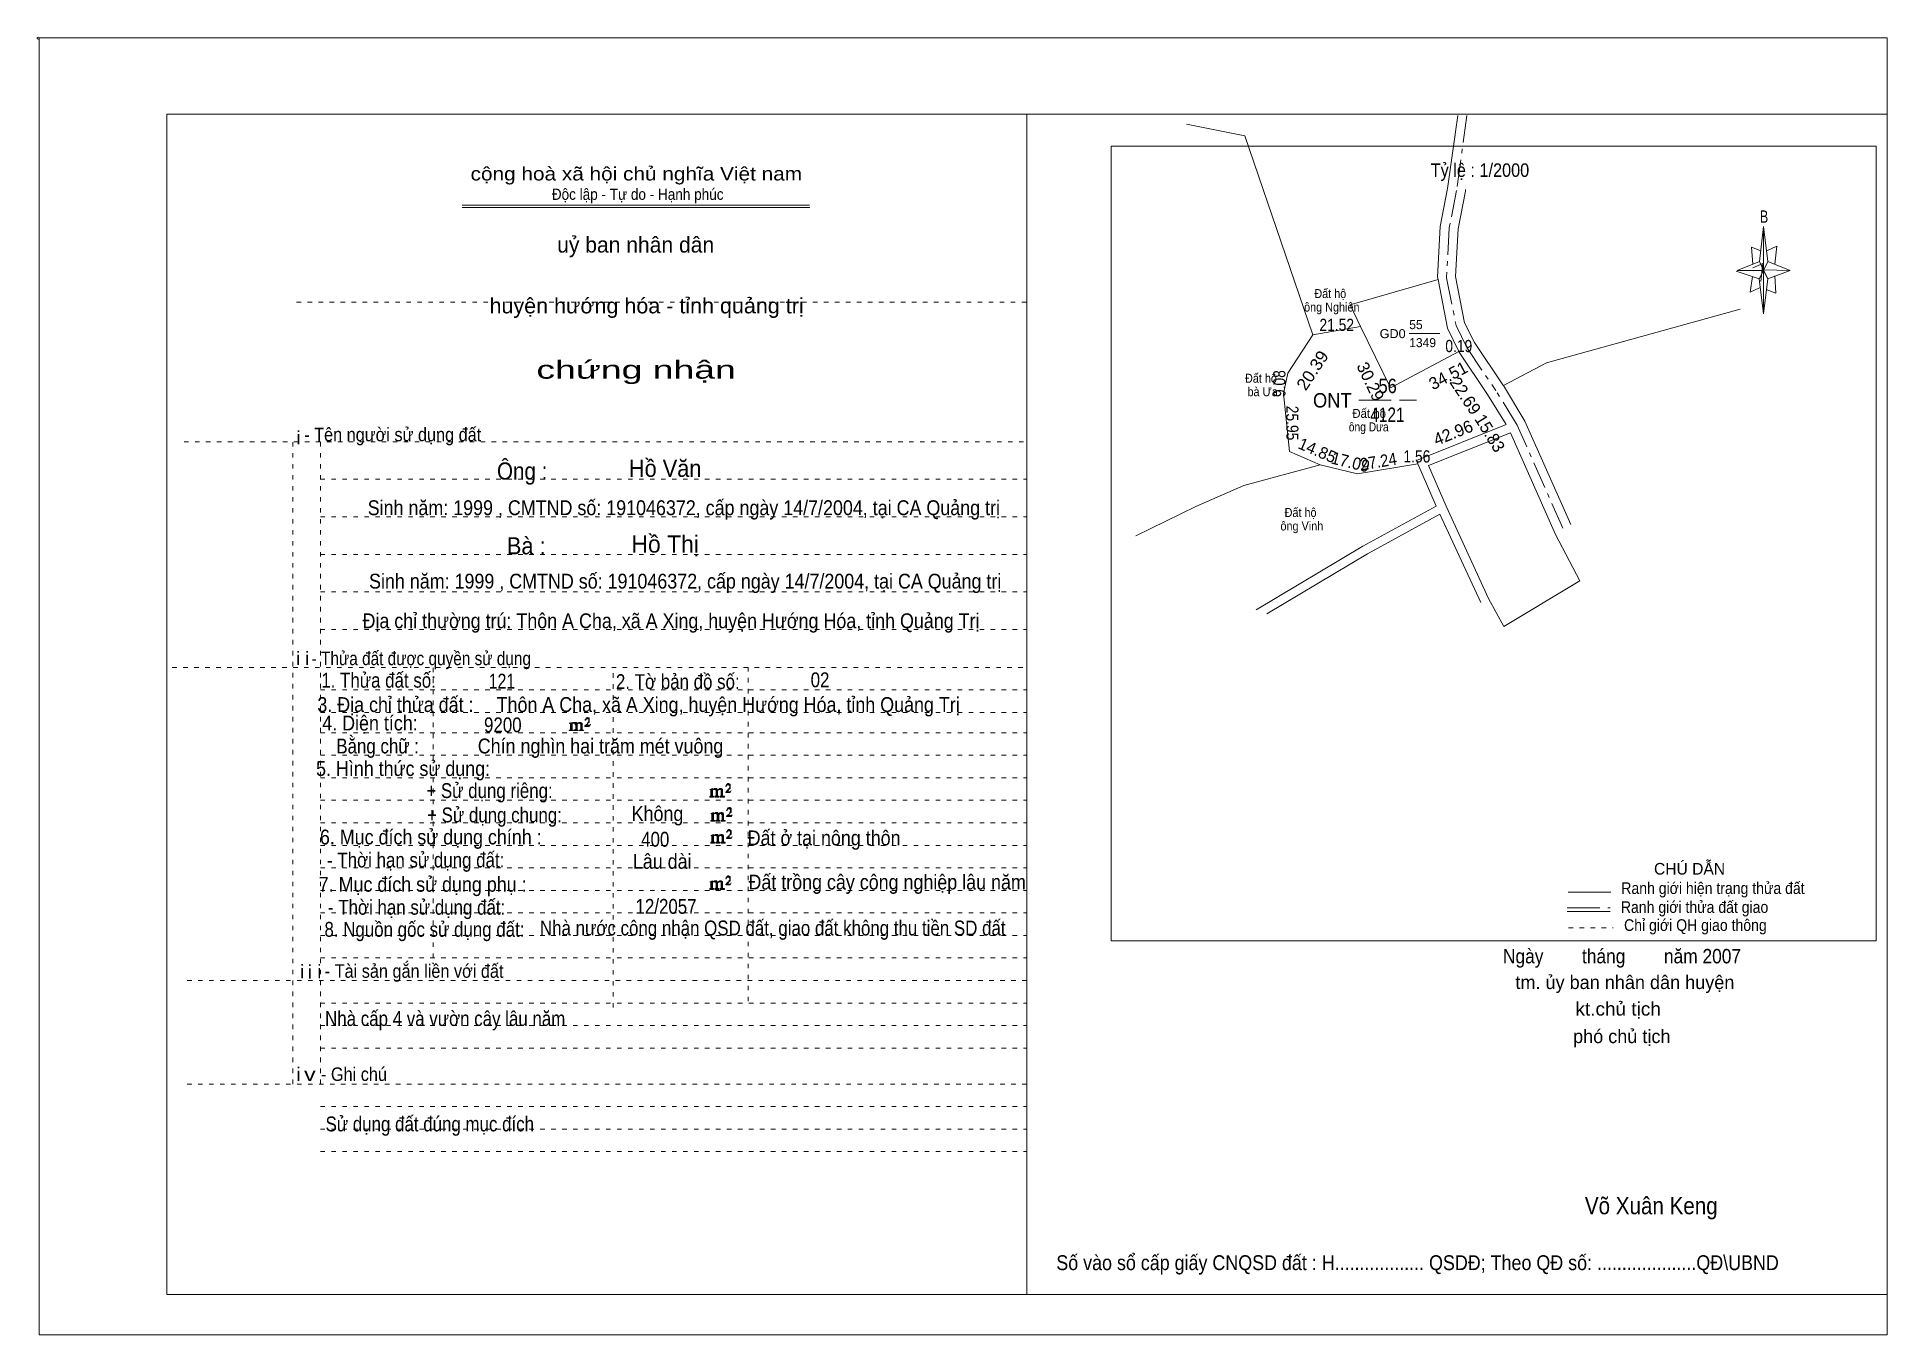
# Model space of a CAD drawing. Header units: centimetres. Extents: x -1.6 to 39.5, y -3.3 to 25.5.
import ezdxf
from ezdxf.enums import TextEntityAlignment as Align

# ---------------------------------------------------------------- set-up
doc = ezdxf.new("R2010")
doc.units = ezdxf.units.CM
doc.header["$LTSCALE"] = 0.12
for name, pattern in [('DOT_DASHED', [7.7, 5, -1.2, 0.3, -1.2]), ('DOTTED', [1.5, 0.3, -1.2]), ('LONG_DASHED', [7.5, 6, -1.5])]:
    doc.linetypes.add(name, pattern=pattern)
for name, color, linetype, lineweight in [('1', 7, 'DOTTED', 13), ('22', 7, 'Continuous', 13), ('33', 7, 'LONG_DASHED', 13), ('4', 7, 'Continuous', 13), ('5', 7, 'Continuous', 13), ('50', 7, 'Continuous', 13), ('52', 7, 'Continuous', 13)]:
    doc.layers.add(name, color=color, linetype=linetype, lineweight=lineweight)
for name, color, linetype in [('10', 7, 'Continuous'), ('23', 7, 'Continuous'), ('30', 7, 'Continuous')]:
    doc.layers.add(name, color=color, linetype=linetype)

msp = doc.modelspace()

# ---------------------------------------------------------------- hatches: boundary and pattern name
at = {"layer": '50'}
for points in [[(10.27, 10.13), (10.27, 10.12), (10.27, 10.11), (10.25, 10.11), (10.24, 10.11), (10.24, 10.1), (10.33, 10.1), (10.33, 10.11), (10.32, 10.11), (10.31, 10.11), (10.31, 10.12), (10.31, 10.13), (10.31, 10.24), (10.31, 10.25), (10.32, 10.26), (10.34, 10.26), (10.35, 10.26), (10.36, 10.26), (10.37, 10.25), (10.39, 10.22), (10.39, 10.13), (10.37, 10.12), (10.37, 10.11), (10.36, 10.11), (10.35, 10.11), (10.35, 10.1), (10.44, 10.1), (10.44, 10.11), (10.43, 10.11), (10.42, 10.11), (10.42, 10.12), (10.42, 10.13), (10.42, 10.24), (10.44, 10.26), (10.45, 10.26), (10.46, 10.26), (10.49, 10.26), (10.49, 10.25), (10.5, 10.24), (10.5, 10.22), (10.5, 10.13), (10.5, 10.12), (10.49, 10.11), (10.49, 10.11), (10.47, 10.11), (10.47, 10.1), (10.56, 10.1), (10.56, 10.11), (10.55, 10.11), (10.54, 10.11), (10.53, 10.12), (10.53, 10.13), (10.53, 10.2), (10.53, 10.25), (10.53, 10.26), (10.52, 10.27), (10.5, 10.28), (10.47, 10.28), (10.46, 10.28), (10.44, 10.27), (10.41, 10.25), (10.41, 10.26), (10.4, 10.28), (10.39, 10.28), (10.37, 10.28), (10.35, 10.28), (10.34, 10.28), (10.32, 10.26), (10.31, 10.26), (10.31, 10.25), (10.31, 10.25), (10.31, 10.26), (10.31, 10.28), (10.24, 10.26), (10.24, 10.26), (10.25, 10.26), (10.27, 10.25), (10.27, 10.24), (10.27, 10.23)], [(10.69, 10.19), (10.72, 10.24), (10.72, 10.24), (10.71, 10.22), (10.69, 10.22), (10.68, 10.22), (10.63, 10.22), (10.66, 10.26), (10.67, 10.27), (10.69, 10.28), (10.69, 10.3), (10.69, 10.32), (10.69, 10.34), (10.69, 10.35), (10.69, 10.37), (10.68, 10.38), (10.67, 10.38), (10.66, 10.39), (10.65, 10.39), (10.63, 10.38), (10.63, 10.38), (10.62, 10.37), (10.61, 10.35), (10.59, 10.33), (10.61, 10.33), (10.61, 10.35), (10.62, 10.35), (10.63, 10.36), (10.65, 10.36), (10.66, 10.36), (10.67, 10.35), (10.68, 10.35), (10.68, 10.32), (10.68, 10.3), (10.66, 10.28), (10.66, 10.26), (10.65, 10.25), (10.59, 10.2), (10.59, 10.19)], [(13.39, 8.66), (13.39, 8.65), (13.39, 8.64), (13.38, 8.64), (13.37, 8.64), (13.37, 8.62), (13.45, 8.62), (13.45, 8.64), (13.44, 8.64), (13.43, 8.64), (13.43, 8.65), (13.43, 8.66), (13.43, 8.77), (13.43, 8.78), (13.44, 8.79), (13.47, 8.79), (13.48, 8.79), (13.49, 8.79), (13.5, 8.78), (13.51, 8.74), (13.51, 8.66), (13.5, 8.65), (13.5, 8.64), (13.49, 8.64), (13.48, 8.64), (13.48, 8.62), (13.57, 8.62), (13.57, 8.64), (13.55, 8.64), (13.54, 8.64), (13.54, 8.65), (13.54, 8.66), (13.54, 8.77), (13.57, 8.79), (13.58, 8.79), (13.59, 8.79), (13.61, 8.79), (13.61, 8.78), (13.62, 8.77), (13.62, 8.74), (13.62, 8.66), (13.62, 8.65), (13.61, 8.64), (13.61, 8.64), (13.6, 8.64), (13.6, 8.62), (13.69, 8.62), (13.69, 8.64), (13.67, 8.64), (13.66, 8.64), (13.65, 8.65), (13.65, 8.66), (13.65, 8.73), (13.65, 8.78), (13.65, 8.79), (13.64, 8.8), (13.62, 8.81), (13.6, 8.81), (13.59, 8.81), (13.57, 8.8), (13.53, 8.78), (13.53, 8.79), (13.52, 8.81), (13.51, 8.81), (13.5, 8.81), (13.48, 8.81), (13.47, 8.81), (13.44, 8.79), (13.43, 8.79), (13.43, 8.78), (13.43, 8.78), (13.43, 8.79), (13.43, 8.81), (13.37, 8.79), (13.37, 8.79), (13.38, 8.79), (13.39, 8.78), (13.39, 8.77), (13.39, 8.76)], [(13.82, 8.72), (13.84, 8.77), (13.84, 8.77), (13.83, 8.74), (13.82, 8.74), (13.81, 8.74), (13.75, 8.74), (13.79, 8.79), (13.8, 8.8), (13.82, 8.81), (13.82, 8.83), (13.82, 8.84), (13.82, 8.87), (13.82, 8.88), (13.82, 8.9), (13.81, 8.91), (13.8, 8.91), (13.79, 8.92), (13.77, 8.92), (13.75, 8.91), (13.75, 8.91), (13.74, 8.9), (13.73, 8.88), (13.72, 8.86), (13.73, 8.86), (13.73, 8.88), (13.74, 8.88), (13.75, 8.89), (13.77, 8.89), (13.79, 8.89), (13.8, 8.88), (13.81, 8.88), (13.81, 8.84), (13.81, 8.83), (13.79, 8.81), (13.79, 8.79), (13.77, 8.78), (13.72, 8.73), (13.72, 8.72)], [(13.41, 8.12), (13.41, 8.11), (13.41, 8.1), (13.4, 8.1), (13.39, 8.1), (13.39, 8.09), (13.48, 8.09), (13.48, 8.1), (13.47, 8.1), (13.45, 8.1), (13.45, 8.11), (13.45, 8.12), (13.45, 8.23), (13.45, 8.24), (13.47, 8.26), (13.49, 8.26), (13.5, 8.26), (13.51, 8.26), (13.52, 8.24), (13.53, 8.21), (13.53, 8.12), (13.52, 8.11), (13.52, 8.1), (13.51, 8.1), (13.5, 8.1), (13.5, 8.09), (13.59, 8.09), (13.59, 8.1), (13.58, 8.1), (13.57, 8.1), (13.57, 8.11), (13.57, 8.12), (13.57, 8.23), (13.59, 8.26), (13.6, 8.26), (13.61, 8.26), (13.63, 8.26), (13.63, 8.24), (13.64, 8.23), (13.64, 8.21), (13.64, 8.12), (13.64, 8.11), (13.63, 8.1), (13.63, 8.1), (13.62, 8.1), (13.62, 8.09), (13.71, 8.09), (13.71, 8.1), (13.7, 8.1), (13.69, 8.1), (13.67, 8.11), (13.67, 8.12), (13.67, 8.2), (13.67, 8.24), (13.67, 8.26), (13.66, 8.27), (13.64, 8.28), (13.62, 8.28), (13.61, 8.28), (13.59, 8.27), (13.55, 8.24), (13.55, 8.26), (13.54, 8.28), (13.53, 8.28), (13.52, 8.28), (13.5, 8.28), (13.49, 8.28), (13.47, 8.26), (13.45, 8.26), (13.45, 8.24), (13.45, 8.24), (13.45, 8.26), (13.45, 8.28), (13.39, 8.26), (13.39, 8.26), (13.4, 8.26), (13.41, 8.24), (13.41, 8.23), (13.41, 8.22)], [(13.84, 8.19), (13.86, 8.23), (13.86, 8.23), (13.85, 8.21), (13.84, 8.21), (13.83, 8.21), (13.77, 8.21), (13.81, 8.26), (13.82, 8.27), (13.84, 8.28), (13.84, 8.3), (13.84, 8.31), (13.84, 8.33), (13.84, 8.34), (13.84, 8.37), (13.83, 8.38), (13.82, 8.38), (13.81, 8.39), (13.8, 8.39), (13.77, 8.38), (13.77, 8.38), (13.76, 8.37), (13.75, 8.34), (13.74, 8.32), (13.75, 8.32), (13.75, 8.34), (13.76, 8.34), (13.77, 8.36), (13.8, 8.36), (13.81, 8.36), (13.82, 8.34), (13.83, 8.34), (13.83, 8.31), (13.83, 8.3), (13.81, 8.28), (13.81, 8.26), (13.8, 8.24), (13.74, 8.2), (13.74, 8.19)], [(13.84, 7.7), (13.86, 7.75), (13.86, 7.75), (13.85, 7.72), (13.84, 7.72), (13.83, 7.72), (13.77, 7.72), (13.81, 7.77), (13.82, 7.78), (13.84, 7.79), (13.84, 7.81), (13.84, 7.82), (13.84, 7.85), (13.84, 7.86), (13.84, 7.88), (13.83, 7.89), (13.82, 7.89), (13.81, 7.9), (13.79, 7.9), (13.77, 7.89), (13.77, 7.89), (13.76, 7.88), (13.75, 7.86), (13.74, 7.84), (13.75, 7.84), (13.75, 7.86), (13.76, 7.86), (13.77, 7.87), (13.79, 7.87), (13.81, 7.87), (13.82, 7.86), (13.83, 7.86), (13.83, 7.82), (13.83, 7.81), (13.81, 7.79), (13.81, 7.77), (13.79, 7.76), (13.74, 7.71), (13.74, 7.7)], [(13.41, 7.64), (13.41, 7.63), (13.41, 7.62), (13.4, 7.62), (13.39, 7.62), (13.39, 7.6), (13.47, 7.6), (13.47, 7.62), (13.46, 7.62), (13.45, 7.62), (13.45, 7.63), (13.45, 7.64), (13.45, 7.75), (13.45, 7.76), (13.46, 7.77), (13.49, 7.77), (13.5, 7.77), (13.51, 7.77), (13.52, 7.76), (13.53, 7.72), (13.53, 7.64), (13.52, 7.63), (13.52, 7.62), (13.51, 7.62), (13.5, 7.62), (13.5, 7.6), (13.59, 7.6), (13.59, 7.62), (13.57, 7.62), (13.56, 7.62), (13.56, 7.63), (13.56, 7.64), (13.56, 7.75), (13.59, 7.77), (13.6, 7.77), (13.61, 7.77), (13.63, 7.77), (13.63, 7.76), (13.64, 7.75), (13.64, 7.72), (13.64, 7.64), (13.64, 7.63), (13.63, 7.62), (13.63, 7.62), (13.62, 7.62), (13.62, 7.6), (13.71, 7.6), (13.71, 7.62), (13.69, 7.62), (13.68, 7.62), (13.67, 7.63), (13.67, 7.64), (13.67, 7.71), (13.67, 7.76), (13.67, 7.77), (13.66, 7.78), (13.64, 7.79), (13.62, 7.79), (13.61, 7.79), (13.59, 7.78), (13.55, 7.76), (13.55, 7.77), (13.54, 7.79), (13.53, 7.79), (13.52, 7.79), (13.5, 7.79), (13.49, 7.79), (13.46, 7.77), (13.45, 7.77), (13.45, 7.76), (13.45, 7.76), (13.45, 7.77), (13.45, 7.79), (13.39, 7.77), (13.39, 7.77), (13.4, 7.77), (13.41, 7.76), (13.41, 7.75), (13.41, 7.74)], [(13.39, 6.61), (13.39, 6.6), (13.39, 6.59), (13.38, 6.59), (13.37, 6.59), (13.37, 6.57), (13.45, 6.57), (13.45, 6.59), (13.44, 6.59), (13.43, 6.59), (13.43, 6.6), (13.43, 6.61), (13.43, 6.72), (13.43, 6.73), (13.44, 6.74), (13.47, 6.74), (13.48, 6.74), (13.49, 6.74), (13.5, 6.73), (13.51, 6.69), (13.51, 6.61), (13.5, 6.6), (13.5, 6.59), (13.49, 6.59), (13.48, 6.59), (13.48, 6.57), (13.57, 6.57), (13.57, 6.59), (13.55, 6.59), (13.54, 6.59), (13.54, 6.6), (13.54, 6.61), (13.54, 6.72), (13.57, 6.74), (13.58, 6.74), (13.59, 6.74), (13.61, 6.74), (13.61, 6.73), (13.62, 6.72), (13.62, 6.69), (13.62, 6.61), (13.62, 6.6), (13.61, 6.59), (13.61, 6.59), (13.6, 6.59), (13.6, 6.57), (13.69, 6.57), (13.69, 6.59), (13.67, 6.59), (13.66, 6.59), (13.65, 6.6), (13.65, 6.61), (13.65, 6.68), (13.65, 6.73), (13.65, 6.74), (13.64, 6.75), (13.62, 6.76), (13.6, 6.76), (13.59, 6.76), (13.57, 6.75), (13.53, 6.73), (13.53, 6.74), (13.52, 6.76), (13.51, 6.76), (13.5, 6.76), (13.48, 6.76), (13.47, 6.76), (13.44, 6.74), (13.43, 6.74), (13.43, 6.73), (13.43, 6.73), (13.43, 6.74), (13.43, 6.76), (13.37, 6.74), (13.37, 6.74), (13.38, 6.74), (13.39, 6.73), (13.39, 6.72), (13.39, 6.71)], [(13.82, 6.67), (13.84, 6.72), (13.84, 6.72), (13.83, 6.69), (13.82, 6.69), (13.81, 6.69), (13.75, 6.69), (13.79, 6.74), (13.8, 6.75), (13.82, 6.76), (13.82, 6.78), (13.82, 6.79), (13.82, 6.82), (13.82, 6.83), (13.82, 6.85), (13.81, 6.86), (13.8, 6.86), (13.79, 6.87), (13.77, 6.87), (13.75, 6.86), (13.75, 6.86), (13.74, 6.85), (13.73, 6.83), (13.72, 6.81), (13.73, 6.81), (13.73, 6.83), (13.74, 6.83), (13.75, 6.84), (13.77, 6.84), (13.79, 6.84), (13.8, 6.83), (13.81, 6.83), (13.81, 6.79), (13.81, 6.78), (13.79, 6.76), (13.79, 6.74), (13.77, 6.73), (13.72, 6.68), (13.72, 6.67)]]:
    msp.add_hatch(color=256, dxfattribs=at).paths.add_polyline_path(points)

# ---------------------------------------------------------------- linework, layer by layer
at = {"layer": '1', "linetype": 'Continuous'}
for p, q in [((1.31, -2.42), (1.31, 23.78)), ((1.31, 23.78), (39.51, 23.78)), ((20.41, -2.42), (20.41, 23.78)), ((39.51, -2.42), (39.51, 23.78)), ((7.87, 21.76), (15.58, 21.76)), ((7.87, 21.71), (15.59, 21.71)), ((36.67, 20.13), (36.16, 20.3)), ((1.31, -2.42), (39.51, -2.42))]:
    msp.add_line(p, q, dxfattribs=at)
at = {"layer": '1'}
for p, q in [((4.19, 19.61), (20.41, 19.61)), ((1.69, 16.51), (20.41, 16.51)), ((4.11, 2.25), (4.11, 16.51)), ((4.72, 2.25), (4.72, 16.51)), ((4.72, 15.68), (20.41, 15.68)), ((4.72, 14.84), (20.41, 14.84)), ((4.72, 14.01), (20.41, 14.01)), ((4.72, 13.18), (20.41, 13.18)), ((4.72, 12.34), (20.41, 12.34)), ((1.43, 11.5), (20.41, 11.5)), ((7.22, 5.05), (7.22, 11.5)), ((11.22, 3.95), (11.22, 11.5)), ((14.22, 4.09), (14.22, 11.5)), ((4.72, 11), (20.41, 11)), ((4.72, 10.5), (20.41, 10.5)), ((4.72, 10.05), (20.41, 10.05)), ((4.72, 9.55), (20.41, 9.55)), ((4.72, 9.05), (20.41, 9.05)), ((4.72, 8.55), (20.41, 8.55)), ((4.72, 8.05), (20.41, 8.05)), ((4.72, 7.55), (20.41, 7.55)), ((4.72, 7.05), (20.41, 7.05)), ((4.72, 6.55), (20.41, 6.55)), ((4.72, 6.05), (20.41, 6.05)), ((4.72, 5.55), (20.41, 5.55)), ((4.72, 5.05), (20.41, 5.05)), ((1.76, 4.55), (20.41, 4.55)), ((4.72, 4.05), (20.41, 4.05)), ((4.72, 3.55), (20.41, 3.55)), ((4.72, 3.05), (20.41, 3.05)), ((1.76, 2.25), (20.41, 2.25)), ((4.72, 1.75), (20.41, 1.75)), ((4.72, 1.25), (20.41, 1.25)), ((4.72, 0.75), (20.41, 0.75))]:
    msp.add_line(p, q, dxfattribs=at)
at = {"layer": '1', "linetype": 'Continuous'}
msp.add_lwpolyline([(-1.53, -3.32), (39.51, -3.32), (39.51, 25.48), (-1.53, 25.48)], close=True, dxfattribs=at)
msp.add_lwpolyline([(36.68, 19.93), (36.47, 19.83), (36.52, 20.18)], dxfattribs=at)
at = {"layer": '22'}
msp.add_line((27.82, 19.07), (26.76, 18.88), dxfattribs=at)
at = {"layer": '22', "linetype": 'DOT_DASHED'}
msp.add_line((30.18, 18.6), (30.82, 17.65), dxfattribs=at)
at = {"layer": '22'}
for points in [[(23.95, 23.56), (25.25, 23.3), (26.76, 18.88)], [(29.98, 23.75), (29.75, 22.13), (29.59, 21.29), (29.53, 20.16), (29.54, 20.11)], [(30.99, 17.76), (30.98, 17.77), (30.35, 18.71), (30.13, 19.15), (29.93, 20.18), (29.99, 21.24), (30.15, 22.07), (30.15, 22.11)], [(27.82, 19.07), (27.59, 19.55), (29.54, 20.11)], [(29.54, 20.11), (29.75, 19.03), (30, 18.51)], [(36.25, 19.45), (31.95, 18.26), (30.99, 17.76)], [(30, 18.51), (28.48, 17.71), (27.82, 19.07)], [(26.76, 18.88), (26.2, 18.03), (26.11, 17.58), (26.24, 16.29), (26.92, 16)], [(31.05, 16.89), (30.64, 17.56), (30.01, 18.5), (30, 18.51)], [(32.49, 14.67), (31.47, 16.97), (30.99, 17.76)], [(29.09, 16.02), (29.06, 16.09), (31.05, 16.89)], [(31.15, 16.71), (29.33, 15.98), (29.72, 15.08), (29.72, 15.08), (30.66, 13.03), (31, 12.41), (32.69, 13.42)], [(31.15, 16.71), (32.15, 14.45), (32.69, 13.42)], [(26.92, 16), (25.23, 15.54), (24.16, 15.07), (22.83, 14.42)], [(29.09, 16.02), (29.5, 15.08), (27.87, 14.19), (25.5, 12.78)], [(29.09, 16.02), (27.75, 15.8), (26.92, 16)], [(30.49, 12.94), (29.58, 14.9), (27.97, 14.02), (25.74, 12.69)]]:
    msp.add_lwpolyline(points, dxfattribs=at)
at = {"layer": '22', "linetype": 'DOT_DASHED'}
for points in [[(30.18, 23.75), (29.95, 22.09), (29.79, 21.26), (29.73, 20.17), (29.73, 20.15)], [(29.73, 20.15), (29.94, 19.09), (30.18, 18.6)], [(32.31, 14.59), (31.3, 16.88), (30.82, 17.65)]]:
    msp.add_lwpolyline(points, dxfattribs=at)
at = {"layer": '33'}
msp.add_line((27.78, 17.43), (29.06, 17.43), dxfattribs=at)
at = {"layer": '4'}
for p, q in [((32.43, 6.51), (33.38, 6.51)), ((32.41, 6.08), (33.36, 6.08))]:
    msp.add_line(p, q, dxfattribs=at)
at = {"layer": '4', "linetype": 'LONG_DASHED'}
msp.add_line((32.41, 6.16), (33.36, 6.16), dxfattribs=at)
at = {"layer": '4', "linetype": 'DOTTED'}
msp.add_line((32.44, 5.72), (33.43, 5.72), dxfattribs=at)
at = {"layer": '4'}
msp.add_lwpolyline([(22.28, 23.07), (39.27, 23.07), (39.27, 5.43), (22.28, 5.43)], close=True, dxfattribs=at)
msp.add_circle((-1.55, 25.47), 0.025, dxfattribs=at)
at = {"layer": '5'}
for p, q in [((36.68, 20.51), (36.77, 21.29)), ((36.86, 20.51), (37.36, 20.31)), ((37.02, 20.19), (37.04, 19.81)), ((36.86, 20.13), (36.77, 19.35)), ((37.04, 19.81), (36.83, 19.89))]:
    msp.add_line(p, q, dxfattribs=at)
for points in [[(36.77, 21.29), (36.86, 20.51), (36.77, 20.31)], [(36.77, 20.31), (36.18, 20.31), (36.68, 20.51), (36.86, 20.13), (37.36, 20.31), (36.77, 20.33)], [(36.77, 20.31), (36.77, 19.35), (36.67, 20.13)]]:
    msp.add_lwpolyline(points, close=True, dxfattribs=at)
for points in [[(36.71, 20.75), (36.5, 20.83), (36.53, 20.45)], [(36.84, 20.75), (37.06, 20.85), (37.02, 20.45)], [(36.77, 20.31), (36.68, 20.51), (36.18, 20.31)], [(36.53, 20.37), (36.75, 20.47), (36.71, 20.07)], [(36.77, 20.31), (36.86, 20.13), (37.36, 20.31)]]:
    msp.add_lwpolyline(points, dxfattribs=at)
at = {"layer": '50'}
for points in [[(10.27, 10.13), (10.27, 10.12), (10.27, 10.11), (10.25, 10.11), (10.24, 10.11), (10.24, 10.1), (10.33, 10.1), (10.33, 10.11), (10.32, 10.11), (10.31, 10.11), (10.31, 10.12), (10.31, 10.13), (10.31, 10.24), (10.31, 10.25), (10.32, 10.26), (10.34, 10.26), (10.35, 10.26), (10.36, 10.26), (10.37, 10.25), (10.39, 10.22), (10.39, 10.13), (10.37, 10.12), (10.37, 10.11), (10.36, 10.11), (10.35, 10.11), (10.35, 10.1), (10.44, 10.1), (10.44, 10.11), (10.43, 10.11), (10.42, 10.11), (10.42, 10.12), (10.42, 10.13), (10.42, 10.24), (10.44, 10.26), (10.45, 10.26), (10.46, 10.26), (10.49, 10.26), (10.49, 10.25), (10.5, 10.24), (10.5, 10.22), (10.5, 10.13), (10.5, 10.12), (10.49, 10.11), (10.49, 10.11), (10.47, 10.11), (10.47, 10.1), (10.56, 10.1), (10.56, 10.11), (10.55, 10.11), (10.54, 10.11), (10.53, 10.12), (10.53, 10.13), (10.53, 10.2), (10.53, 10.25), (10.53, 10.26), (10.52, 10.27), (10.5, 10.28), (10.47, 10.28), (10.46, 10.28), (10.44, 10.27), (10.41, 10.25), (10.41, 10.26), (10.4, 10.28), (10.39, 10.28), (10.37, 10.28), (10.35, 10.28), (10.34, 10.28), (10.32, 10.26), (10.31, 10.26), (10.31, 10.25), (10.31, 10.25), (10.31, 10.26), (10.31, 10.28), (10.24, 10.26), (10.24, 10.26), (10.25, 10.26), (10.27, 10.25), (10.27, 10.24), (10.27, 10.23)], [(10.69, 10.19), (10.72, 10.24), (10.72, 10.24), (10.71, 10.22), (10.69, 10.22), (10.68, 10.22), (10.63, 10.22), (10.66, 10.26), (10.67, 10.27), (10.69, 10.28), (10.69, 10.3), (10.69, 10.32), (10.69, 10.34), (10.69, 10.35), (10.69, 10.37), (10.68, 10.38), (10.67, 10.38), (10.66, 10.39), (10.65, 10.39), (10.63, 10.38), (10.63, 10.38), (10.62, 10.37), (10.61, 10.35), (10.59, 10.33), (10.61, 10.33), (10.61, 10.35), (10.62, 10.35), (10.63, 10.36), (10.65, 10.36), (10.66, 10.36), (10.67, 10.35), (10.68, 10.35), (10.68, 10.32), (10.68, 10.3), (10.66, 10.28), (10.66, 10.26), (10.65, 10.25), (10.59, 10.2), (10.59, 10.19)], [(13.39, 8.66), (13.39, 8.65), (13.39, 8.64), (13.38, 8.64), (13.37, 8.64), (13.37, 8.62), (13.45, 8.62), (13.45, 8.64), (13.44, 8.64), (13.43, 8.64), (13.43, 8.65), (13.43, 8.66), (13.43, 8.77), (13.43, 8.78), (13.44, 8.79), (13.47, 8.79), (13.48, 8.79), (13.49, 8.79), (13.5, 8.78), (13.51, 8.74), (13.51, 8.66), (13.5, 8.65), (13.5, 8.64), (13.49, 8.64), (13.48, 8.64), (13.48, 8.62), (13.57, 8.62), (13.57, 8.64), (13.55, 8.64), (13.54, 8.64), (13.54, 8.65), (13.54, 8.66), (13.54, 8.77), (13.57, 8.79), (13.58, 8.79), (13.59, 8.79), (13.61, 8.79), (13.61, 8.78), (13.62, 8.77), (13.62, 8.74), (13.62, 8.66), (13.62, 8.65), (13.61, 8.64), (13.61, 8.64), (13.6, 8.64), (13.6, 8.62), (13.69, 8.62), (13.69, 8.64), (13.67, 8.64), (13.66, 8.64), (13.65, 8.65), (13.65, 8.66), (13.65, 8.73), (13.65, 8.78), (13.65, 8.79), (13.64, 8.8), (13.62, 8.81), (13.6, 8.81), (13.59, 8.81), (13.57, 8.8), (13.53, 8.78), (13.53, 8.79), (13.52, 8.81), (13.51, 8.81), (13.5, 8.81), (13.48, 8.81), (13.47, 8.81), (13.44, 8.79), (13.43, 8.79), (13.43, 8.78), (13.43, 8.78), (13.43, 8.79), (13.43, 8.81), (13.37, 8.79), (13.37, 8.79), (13.38, 8.79), (13.39, 8.78), (13.39, 8.77), (13.39, 8.76)], [(13.82, 8.72), (13.84, 8.77), (13.84, 8.77), (13.83, 8.74), (13.82, 8.74), (13.81, 8.74), (13.75, 8.74), (13.79, 8.79), (13.8, 8.8), (13.82, 8.81), (13.82, 8.83), (13.82, 8.84), (13.82, 8.87), (13.82, 8.88), (13.82, 8.9), (13.81, 8.91), (13.8, 8.91), (13.79, 8.92), (13.77, 8.92), (13.75, 8.91), (13.75, 8.91), (13.74, 8.9), (13.73, 8.88), (13.72, 8.86), (13.73, 8.86), (13.73, 8.88), (13.74, 8.88), (13.75, 8.89), (13.77, 8.89), (13.79, 8.89), (13.8, 8.88), (13.81, 8.88), (13.81, 8.84), (13.81, 8.83), (13.79, 8.81), (13.79, 8.79), (13.77, 8.78), (13.72, 8.73), (13.72, 8.72)], [(13.41, 8.12), (13.41, 8.11), (13.41, 8.1), (13.4, 8.1), (13.39, 8.1), (13.39, 8.09), (13.48, 8.09), (13.48, 8.1), (13.47, 8.1), (13.45, 8.1), (13.45, 8.11), (13.45, 8.12), (13.45, 8.23), (13.45, 8.24), (13.47, 8.26), (13.49, 8.26), (13.5, 8.26), (13.51, 8.26), (13.52, 8.24), (13.53, 8.21), (13.53, 8.12), (13.52, 8.11), (13.52, 8.1), (13.51, 8.1), (13.5, 8.1), (13.5, 8.09), (13.59, 8.09), (13.59, 8.1), (13.58, 8.1), (13.57, 8.1), (13.57, 8.11), (13.57, 8.12), (13.57, 8.23), (13.59, 8.26), (13.6, 8.26), (13.61, 8.26), (13.63, 8.26), (13.63, 8.24), (13.64, 8.23), (13.64, 8.21), (13.64, 8.12), (13.64, 8.11), (13.63, 8.1), (13.63, 8.1), (13.62, 8.1), (13.62, 8.09), (13.71, 8.09), (13.71, 8.1), (13.7, 8.1), (13.69, 8.1), (13.67, 8.11), (13.67, 8.12), (13.67, 8.2), (13.67, 8.24), (13.67, 8.26), (13.66, 8.27), (13.64, 8.28), (13.62, 8.28), (13.61, 8.28), (13.59, 8.27), (13.55, 8.24), (13.55, 8.26), (13.54, 8.28), (13.53, 8.28), (13.52, 8.28), (13.5, 8.28), (13.49, 8.28), (13.47, 8.26), (13.45, 8.26), (13.45, 8.24), (13.45, 8.24), (13.45, 8.26), (13.45, 8.28), (13.39, 8.26), (13.39, 8.26), (13.4, 8.26), (13.41, 8.24), (13.41, 8.23), (13.41, 8.22)], [(13.84, 8.19), (13.86, 8.23), (13.86, 8.23), (13.85, 8.21), (13.84, 8.21), (13.83, 8.21), (13.77, 8.21), (13.81, 8.26), (13.82, 8.27), (13.84, 8.28), (13.84, 8.3), (13.84, 8.31), (13.84, 8.33), (13.84, 8.34), (13.84, 8.37), (13.83, 8.38), (13.82, 8.38), (13.81, 8.39), (13.8, 8.39), (13.77, 8.38), (13.77, 8.38), (13.76, 8.37), (13.75, 8.34), (13.74, 8.32), (13.75, 8.32), (13.75, 8.34), (13.76, 8.34), (13.77, 8.36), (13.8, 8.36), (13.81, 8.36), (13.82, 8.34), (13.83, 8.34), (13.83, 8.31), (13.83, 8.3), (13.81, 8.28), (13.81, 8.26), (13.8, 8.24), (13.74, 8.2), (13.74, 8.19)], [(13.84, 7.7), (13.86, 7.75), (13.86, 7.75), (13.85, 7.72), (13.84, 7.72), (13.83, 7.72), (13.77, 7.72), (13.81, 7.77), (13.82, 7.78), (13.84, 7.79), (13.84, 7.81), (13.84, 7.82), (13.84, 7.85), (13.84, 7.86), (13.84, 7.88), (13.83, 7.89), (13.82, 7.89), (13.81, 7.9), (13.79, 7.9), (13.77, 7.89), (13.77, 7.89), (13.76, 7.88), (13.75, 7.86), (13.74, 7.84), (13.75, 7.84), (13.75, 7.86), (13.76, 7.86), (13.77, 7.87), (13.79, 7.87), (13.81, 7.87), (13.82, 7.86), (13.83, 7.86), (13.83, 7.82), (13.83, 7.81), (13.81, 7.79), (13.81, 7.77), (13.79, 7.76), (13.74, 7.71), (13.74, 7.7)], [(13.41, 7.64), (13.41, 7.63), (13.41, 7.62), (13.4, 7.62), (13.39, 7.62), (13.39, 7.6), (13.47, 7.6), (13.47, 7.62), (13.46, 7.62), (13.45, 7.62), (13.45, 7.63), (13.45, 7.64), (13.45, 7.75), (13.45, 7.76), (13.46, 7.77), (13.49, 7.77), (13.5, 7.77), (13.51, 7.77), (13.52, 7.76), (13.53, 7.72), (13.53, 7.64), (13.52, 7.63), (13.52, 7.62), (13.51, 7.62), (13.5, 7.62), (13.5, 7.6), (13.59, 7.6), (13.59, 7.62), (13.57, 7.62), (13.56, 7.62), (13.56, 7.63), (13.56, 7.64), (13.56, 7.75), (13.59, 7.77), (13.6, 7.77), (13.61, 7.77), (13.63, 7.77), (13.63, 7.76), (13.64, 7.75), (13.64, 7.72), (13.64, 7.64), (13.64, 7.63), (13.63, 7.62), (13.63, 7.62), (13.62, 7.62), (13.62, 7.6), (13.71, 7.6), (13.71, 7.62), (13.69, 7.62), (13.68, 7.62), (13.67, 7.63), (13.67, 7.64), (13.67, 7.71), (13.67, 7.76), (13.67, 7.77), (13.66, 7.78), (13.64, 7.79), (13.62, 7.79), (13.61, 7.79), (13.59, 7.78), (13.55, 7.76), (13.55, 7.77), (13.54, 7.79), (13.53, 7.79), (13.52, 7.79), (13.5, 7.79), (13.49, 7.79), (13.46, 7.77), (13.45, 7.77), (13.45, 7.76), (13.45, 7.76), (13.45, 7.77), (13.45, 7.79), (13.39, 7.77), (13.39, 7.77), (13.4, 7.77), (13.41, 7.76), (13.41, 7.75), (13.41, 7.74)], [(13.39, 6.61), (13.39, 6.6), (13.39, 6.59), (13.38, 6.59), (13.37, 6.59), (13.37, 6.57), (13.45, 6.57), (13.45, 6.59), (13.44, 6.59), (13.43, 6.59), (13.43, 6.6), (13.43, 6.61), (13.43, 6.72), (13.43, 6.73), (13.44, 6.74), (13.47, 6.74), (13.48, 6.74), (13.49, 6.74), (13.5, 6.73), (13.51, 6.69), (13.51, 6.61), (13.5, 6.6), (13.5, 6.59), (13.49, 6.59), (13.48, 6.59), (13.48, 6.57), (13.57, 6.57), (13.57, 6.59), (13.55, 6.59), (13.54, 6.59), (13.54, 6.6), (13.54, 6.61), (13.54, 6.72), (13.57, 6.74), (13.58, 6.74), (13.59, 6.74), (13.61, 6.74), (13.61, 6.73), (13.62, 6.72), (13.62, 6.69), (13.62, 6.61), (13.62, 6.6), (13.61, 6.59), (13.61, 6.59), (13.6, 6.59), (13.6, 6.57), (13.69, 6.57), (13.69, 6.59), (13.67, 6.59), (13.66, 6.59), (13.65, 6.6), (13.65, 6.61), (13.65, 6.68), (13.65, 6.73), (13.65, 6.74), (13.64, 6.75), (13.62, 6.76), (13.6, 6.76), (13.59, 6.76), (13.57, 6.75), (13.53, 6.73), (13.53, 6.74), (13.52, 6.76), (13.51, 6.76), (13.5, 6.76), (13.48, 6.76), (13.47, 6.76), (13.44, 6.74), (13.43, 6.74), (13.43, 6.73), (13.43, 6.73), (13.43, 6.74), (13.43, 6.76), (13.37, 6.74), (13.37, 6.74), (13.38, 6.74), (13.39, 6.73), (13.39, 6.72), (13.39, 6.71)], [(13.82, 6.67), (13.84, 6.72), (13.84, 6.72), (13.83, 6.69), (13.82, 6.69), (13.81, 6.69), (13.75, 6.69), (13.79, 6.74), (13.8, 6.75), (13.82, 6.76), (13.82, 6.78), (13.82, 6.79), (13.82, 6.82), (13.82, 6.83), (13.82, 6.85), (13.81, 6.86), (13.8, 6.86), (13.79, 6.87), (13.77, 6.87), (13.75, 6.86), (13.75, 6.86), (13.74, 6.85), (13.73, 6.83), (13.72, 6.81), (13.73, 6.81), (13.73, 6.83), (13.74, 6.83), (13.75, 6.84), (13.77, 6.84), (13.79, 6.84), (13.8, 6.83), (13.81, 6.83), (13.81, 6.79), (13.81, 6.78), (13.79, 6.76), (13.79, 6.74), (13.77, 6.73), (13.72, 6.68), (13.72, 6.67)]]:
    msp.add_lwpolyline(points, close=True, dxfattribs=at)
at = {"layer": '52'}
msp.add_line((28.9, 18.91), (29.58, 18.91), dxfattribs=at)

# ---------------------------------------------------------------- texts
at = {"layer": '1'}
for s, height, width, p in [('cộng hoà xã hội chủ nghĩa Việt nam', 0.3, 1.15, (11.735, 22.31)), ('Độc lập - Tự do - Hạnh phúc', 0.25, 0.9, (11.765, 21.88)), ('chứng nhận', 0.4, 1.55, (11.73, 17.91)), ('- Tên người sử dụng đất', 0.3, 0.9, (6.325, 16.52)), ('- Thửa đất được quyền sử dụng', 0.3, 0.85, (6.96, 11.55)), ('- Tài sản gắn liền với đất ', 0.3, 0.9, (6.85, 4.61)), ('v', 0.3, 1.3, (4.485, 2.32)), ('- Ghi chú', 0.3, 0.9, (5.465, 2.32))]:
    msp.add_text(s, height=height, dxfattribs=dict(at, width=width)).set_placement(p, align=Align.CENTER)
for s, height, p in [('uỷ ban nhân dân', 0.35, (11.72, 20.71)), ('i', 0.3, (4.235, 16.45)), ('i', 0.3, (4.225, 11.55)), ('i', 0.3, (4.425, 11.55)), ('i', 0.3, (4.315, 4.6)), ('i', 0.3, (4.485, 4.59)), ('i', 0.3, (4.695, 4.6)), ('i', 0.3, (4.235, 2.32))]:
    msp.add_text(s, height=height, dxfattribs=at).set_placement(p, align=Align.CENTER)
at = {"layer": '10', "width": 0.9}
for s, height, p in [('Tỷ lệ : 1/2000', 0.3, (30.47, 22.39)), ('Võ Xuân Keng', 0.38, (34.275, -0.64))]:
    msp.add_text(s, height=height, dxfattribs=at).set_placement(p, align=Align.CENTER)
at = {"layer": '23'}
for s, width, p in [('Đất hộ ', 0.9, (27.18, 19.7)), ('ông Nghiên', 0.9, (27.18, 19.4)), ('Đất hộ ', 0.9, (25.64, 17.82)), ('bà Ưa', 0.9, (25.645, 17.52)), ('Đất hộ', 0.95, (28.01, 17.04)), ('ông Dưa', 0.85, (28, 16.74)), ('Đất hộ ', 0.9, (26.52, 14.84)), ('ông Vinh', 0.9, (26.515, 14.54))]:
    msp.add_text(s, height=0.2, dxfattribs=dict(at, width=width)).set_placement(p, align=Align.CENTER)
at = {"layer": '30', "width": 0.85}
for s, p in [('21.52', (27.29, 18.97)), ('0.19', (30, 18.5)), ('1.56', (29.07, 16.05))]:
    msp.add_text(s, height=0.27, dxfattribs=at).set_placement(p, align=Align.CENTER)
at = {"layer": '30'}
for s, rotation, width, p in [('20.39', 56.606, 1.05, (26.864, 18.021)), ('9.08', 90, 0.85, (26.15, 17.8)), ('25.95', 270, 0.85, (26.17, 16.925)), ('17.09', 346.151, 0.95, (27.563, 15.928)), ('27.24', 9.507, 0.9, (28.238, 15.938))]:
    msp.add_text(s, height=0.27, rotation=rotation, dxfattribs=dict(at, width=width)).set_placement(p, align=Align.CENTER)
for s, height, rotation, p in [('30.29', 0.27, 295.609, (27.917, 17.788)), ('34.51', 0.27, 27.731, (29.827, 17.859)), ('22.69', 0.27, 303.879, (30.035, 17.455)), ('42.96', 0.27, 21.739, (29.925, 16.585)), ('15.83', 0.27, 301.622, (30.576, 16.631)), ('14.85', 0.26, 336.801, (26.809, 16.199))]:
    msp.add_text(s, height=height, rotation=rotation, dxfattribs=at).set_placement(p, align=Align.CENTER)
at = {"layer": '33'}
for s, width, p in [('56', 0.85, (28.42, 17.59)), ('4121', 0.8, (28.415, 16.95))]:
    msp.add_text(s, height=0.32, dxfattribs=dict(at, width=width)).set_placement(p, align=Align.CENTER)
at = {"layer": '33', "width": 0.95}
msp.add_text('ONT', height=0.32, dxfattribs=at).set_placement((27.62, 17.27), align=Align.RIGHT)
at = {"layer": '4'}
msp.add_text('CHÚ DẪN', height=0.2591, dxfattribs=at).set_placement((35.125, 6.9), align=Align.CENTER)
at = {"layer": '4', "width": 0.9}
for s, p in [('Ranh giới hiện trạng thửa đất', (35.645, 6.47)), ('Ranh giới thửa đất giao ', (35.28, 6.05)), ('Chỉ giới QH giao thông', (35.255, 5.65))]:
    msp.add_text(s, height=0.2591, dxfattribs=at).set_placement(p, align=Align.CENTER)
at = {"layer": '5', "width": 0.75}
msp.add_text('B', height=0.276, dxfattribs=at).set_placement((36.78, 21.37), align=Align.CENTER)
at = {"layer": '50'}
for s, height, width, p in [('  huyện hướng hóa - tỉnh quảng trị', 0.34, 1.05, (11.83, 19.36)), ('Ông :', 0.38, 0.9, (9.2, 15.67)), ('Hồ Văn', 0.38, 0.95, (12.375, 15.73)), ('Sinh năm: 1999 , CMTND số: 191046372, cấp ngày 14/7/2004, tại CA Quảng trị', 0.33, 0.9, (12.79, 14.88)), ('Bà :', 0.38, 0.95, (9.29, 14.01)), ('Sinh năm: 1999 , CMTND số: 191046372, cấp ngày 14/7/2004, tại CA Quảng trị', 0.33, 0.9, (12.82, 13.25)), ('Địa chỉ thường trú: Thôn A Cha, xã A Xing, huyện Hướng Hóa, tỉnh Quảng Trị', 0.33, 0.9, (12.505, 12.37)), ('1. Thửa đất số:  ', 0.33, 0.85, (6.115, 11.05)), ('121', 0.33, 0.8, (8.75, 11.03)), ('2. Tờ bản đồ số:  ', 0.33, 0.85, (12.76, 11.02)), ('02', 0.33, 0.85, (15.815, 11.06)), ('3. Địa chỉ thửa đất : ', 0.33, 0.9, (6.44, 10.51)), ('Thôn A Cha, xã A Xing, huyện Hướng Hóa, tỉnh Quảng Trị', 0.33, 0.9, (13.775, 10.51)), ('4. Diện tích: ', 0.33, 0.9, (5.875, 10.1)), ('9200', 0.33, 0.85, (8.77, 10.06)), ('Bằng chữ :', 0.33, 0.85, (5.99, 9.59)), ('Chín nghìn hai trăm mét vuông', 0.33, 0.9, (10.94, 9.59)), ('5. Hình thức sử dụng:', 0.33, 0.9, (6.555, 9.09)), ('+ Sử dụng riêng:', 0.33, 0.85, (8.475, 8.6)), ('+ Sử dụng chung:', 0.33, 0.85, (8.585, 8.06)), ('Không', 0.33, 0.9, (12.205, 8.09)), ('6. Mục đích sử dụng chính :', 0.33, 0.9, (7.17, 7.57)), ('400', 0.33, 0.85, (12.155, 7.52)), ('Đất ở tại nông thôn', 0.33, 0.9, (15.905, 7.55)), ('- Thời hạn sử dụng đất:', 0.33, 0.85, (6.835, 7.06)), ('Lâu dài', 0.33, 0.9, (12.31, 7.03)), ('7. Mục đích sử dụng phụ :', 0.33, 0.9, (6.99, 6.52)), ('Đất trồng cây công nghiệp lâu năm', 0.33, 0.9, (17.305, 6.57)), ('- Thời hạn sử dụng đất:', 0.33, 0.85, (6.855, 6.01)), ('12/2057', 0.33, 0.85, (12.395, 6.03)), ('8. Nguồn gốc sử dụng đất:', 0.33, 0.85, (7.03, 5.52)), ('Nhà nước công nhận QSD đất, giao đất không thu tiền SD đất', 0.33, 0.85, (14.765, 5.55)), ('Ngày        tháng        năm 2007', 0.32, 0.9, (33.625, 4.93)), ('Nhà cấp 4 và vườn cây lâu năm', 0.33, 0.85, (7.49, 3.54)), ('kt.chủ tịch', 0.3, 1.05, (33.54, 3.77)), ('Sử dụng đất đúng mục đích ', 0.33, 0.85, (7.2, 1.2)), ('Số vào sổ cấp giấy CNQSD đất : H.................. QSDĐ; Theo QĐ số: ....................QĐ\\UBND', 0.33, 0.9, (29.085, -1.88))]:
    msp.add_text(s, height=height, dxfattribs=dict(at, width=width)).set_placement(p, align=Align.CENTER)
for s, height, p in [('Hồ Thị', 0.38, (12.375, 14.05)), ('tm. ủy ban nhân dân huyện ', 0.3, (33.745, 4.36)), ('phó chủ tịch', 0.3, (33.62, 3.16))]:
    msp.add_text(s, height=height, dxfattribs=at).set_placement(p, align=Align.CENTER)
at = {"layer": '52', "width": 1.05}
msp.add_text('GD0', height=0.2, dxfattribs=at).set_placement((28.82, 18.81), align=Align.RIGHT)
at = {"layer": '52'}
for s, p in [('55', (28.9, 19.01)), ('1349', (28.9, 18.61))]:
    msp.add_text(s, height=0.2, dxfattribs=at).set_placement(p)

doc.saveas('drawing.dxf')
